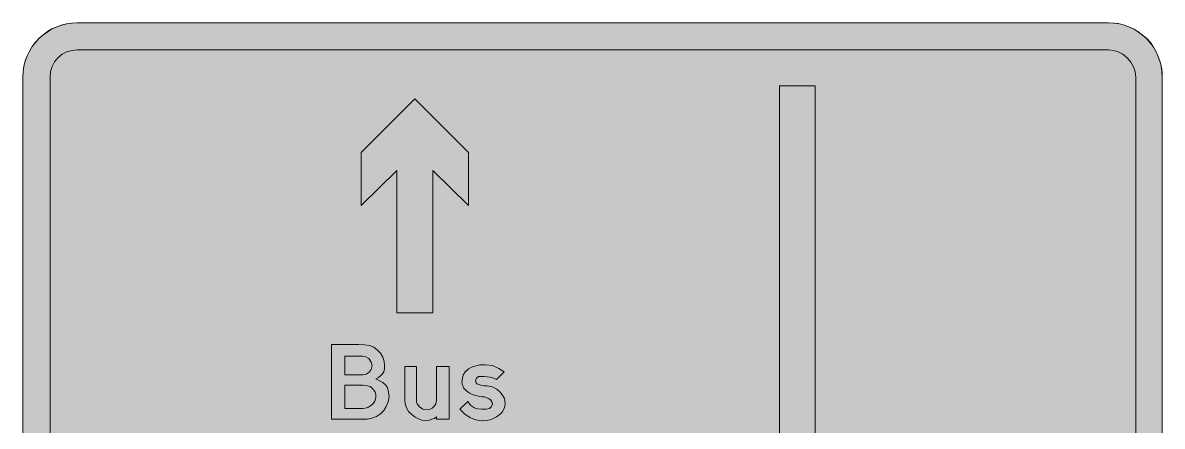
# Model space of a CAD drawing. Header units: metres. Extents: x 153 to 417, y 4 to 268.
# Drawn here: x 152.8 to 416.5, y 174.4 to 267.8 of the extents above; entities that cross this region are included whole.
import ezdxf

# ---------------------------------------------------------------- set-up
doc = ezdxf.new("R2010")
doc.units = ezdxf.units.M
for name, color, linetype, true_color in [('FILL_BLUE_0000FF', 7, 'Continuous', 0x0000ff), ('FILL_WHITE_FFFFFF', 7, 'Continuous', 0xffffff), ('STROKE_BLUE_0000FF', 7, 'Continuous', 0x0000ff)]:
    doc.layers.add(name, color=color, linetype=linetype, true_color=true_color)

msp = doc.modelspace()

# ---------------------------------------------------------------- hatches: boundary and pattern name
at = {"layer": 'FILL_BLUE_0000FF', "true_color": 0x0000ff}
h = msp.add_hatch(color=7, dxfattribs=at)
h.dxf.hatch_style = 1
h.paths.add_polyline_path([(404.1, 261.54), (405.21, 261.44), (406.33, 261.11), (407.42, 260.55), (408.42, 259.74), (409.26, 258.73), (409.88, 257.63), (410.27, 256.45), (410.4, 255.24), (410.4, 16.74), (410.27, 15.57), (409.86, 14.4), (409.28, 13.32), (408.42, 12.24), (407.5, 11.45), (406.44, 10.8), (405.2, 10.55), (404.1, 10.44), (165.42, 10.44), (164.31, 10.54), (163.17, 10.87), (162.03, 11.43), (160.92, 12.24), (160.11, 13.25), (159.55, 14.36), (159.22, 15.53), (159.12, 16.74), (159.12, 255.24), (159.25, 256.53), (159.62, 257.69), (160.18, 258.76), (160.92, 259.74), (161.93, 260.55), (163.04, 261.11), (164.21, 261.44), (165.42, 261.54), (404.1, 261.54)])
at = {"layer": 'FILL_WHITE_FFFFFF', "true_color": 0xffffff}
h = msp.add_hatch(color=7, dxfattribs=at)
h.dxf.hatch_style = 1
h.paths.add_polyline_path([(404.1, 267.84), (406.35, 267.66), (407.49, 267.38), (408.6, 266.94), (409.78, 266.44), (410.9, 265.79), (412.92, 264.24), (413.8, 263.26), (414.54, 262.22), (415.15, 261.1), (415.62, 259.92), (416.06, 258.73), (416.34, 257.58), (416.48, 256.43), (416.52, 255.24), (416.52, 16.74), (416.48, 15.55), (416.34, 14.4), (416.06, 13.25), (415.62, 12.06), (415.15, 10.88), (414.54, 9.79), (413.8, 8.8), (412.92, 7.92), (411.94, 7.01), (410.9, 6.21), (409.78, 5.54), (408.6, 5.04), (406.35, 4.39), (405.21, 4.21), (404.1, 4.14), (165.42, 4.14), (164.31, 4.21), (163.15, 4.39), (160.74, 5.04), (159.66, 5.54), (158.6, 6.21), (157.58, 7.01), (156.6, 7.92), (155.72, 8.8), (154.96, 9.79), (154.3, 10.88), (153.72, 12.06), (153.07, 14.4), (152.88, 15.55), (152.82, 16.74), (152.82, 255.24), (152.89, 256.51), (153.08, 257.76), (153.4, 258.97), (153.83, 260.15), (154.38, 261.27), (155.02, 262.33), (155.77, 263.32), (156.6, 264.24), (157.52, 265.07), (158.51, 265.79), (159.56, 266.41), (160.67, 266.92), (161.82, 267.32), (163, 267.61), (164.21, 267.78), (165.42, 267.84), (404.1, 267.84)])
h = msp.add_hatch(color=7, dxfattribs=at)
h.dxf.hatch_style = 1
h.paths.add_polyline_path([(336.24, 253.26), (336.24, 18.72), (327.96, 18.72), (327.96, 253.26), (336.24, 253.26)])
h = msp.add_hatch(color=7, dxfattribs=at)
h.dxf.hatch_style = 1
h.paths.add_polyline_path([(255.96, 237.78), (255.96, 225.54), (247.68, 233.64), (247.68, 200.7), (239.4, 200.7), (239.4, 233.64), (231.12, 225.54), (231.12, 237.78), (243.54, 250.2), (255.96, 237.78)])
h = msp.add_hatch(color=7, dxfattribs=at)
h.dxf.hatch_style = 1
h.paths.add_polyline_path([(237.24, 183.42), (237.49, 182.34), (237.6, 181.26), (237.37, 180.08), (236.95, 179.01), (236.36, 178.07), (235.62, 177.3), (234.69, 176.65), (233.62, 176.27), (232.51, 176.09), (231.48, 176.04), (224.28, 176.04), (224.28, 193.32), (230.58, 193.32), (231.94, 193.28), (233.08, 193.1), (234.05, 192.71), (234.9, 192.06), (235.61, 191.3), (236.11, 190.4), (236.42, 189.43), (236.52, 188.46), (236.5, 187.74), (236.34, 187.02), (236.03, 186.51), (235.64, 186.08), (235.15, 185.7), (234.54, 185.4), (236.16, 184.55), (236.77, 184.03), (237.24, 183.42)])
h.paths.add_polyline_path([(232.96, 186.91), (233.45, 187.59), (233.64, 188.46), (233.48, 189.27), (232.92, 190.08), (232.2, 190.49), (231.48, 190.62), (227.34, 190.62), (227.34, 186.3), (231.48, 186.3), (232.27, 186.46), (232.96, 186.91)], flags=16)
h.paths.add_polyline_path([(232.64, 178.78), (233.16, 179.04), (233.62, 179.37), (234, 179.77), (234.29, 180.23), (234.47, 180.73), (234.54, 181.26), (234.5, 181.8), (234.36, 182.32), (234.08, 182.8), (233.64, 183.24), (233.18, 183.58), (232.63, 183.8), (231.48, 183.96), (227.34, 183.96), (227.34, 178.56), (231.48, 178.56), (232.08, 178.62), (232.64, 178.78)], flags=16)
h = msp.add_hatch(color=7, dxfattribs=at)
h.dxf.hatch_style = 1
h.paths.add_polyline_path([(245.4, 175.78), (244.53, 176.06), (243.66, 176.52), (242.82, 177.12), (242.11, 177.86), (241.61, 178.7), (241.3, 179.6), (241.2, 180.54), (241.2, 188.28), (243.9, 188.28), (243.9, 180.36), (243.96, 179.96), (244.13, 179.57), (244.62, 178.92), (245.43, 178.36), (246.24, 178.2), (247.12, 178.36), (247.53, 178.58), (247.86, 178.92), (248.2, 179.22), (248.42, 179.57), (248.58, 180.36), (248.58, 188.28), (251.46, 188.28), (251.46, 176.04), (248.58, 176.04), (248.58, 176.58), (248.11, 176.24), (247.5, 176.04), (246.94, 175.79), (246.24, 175.68), (245.4, 175.78)])
h = msp.add_hatch(color=7, dxfattribs=at)
h.dxf.hatch_style = 1
h.paths.add_polyline_path([(258.84, 183.89), (259.56, 183.78), (259.92, 183.78), (260.28, 183.78), (261.45, 183.51), (262.51, 182.99), (263.39, 182.24), (264.06, 181.26), (264.27, 180.83), (264.38, 180.36), (264.42, 179.46), (264.33, 178.79), (264.08, 178.18), (263.74, 177.66), (263.34, 177.3), (262.44, 176.59), (261.41, 176.09), (260.3, 175.78), (259.2, 175.68), (259.02, 175.68), (257.65, 175.87), (256.3, 176.42), (255.05, 177.28), (253.98, 178.38), (255.78, 180.18), (256.37, 179.39), (256.74, 179.04), (257.22, 178.74), (257.65, 178.53), (258.12, 178.43), (259.02, 178.38), (260.1, 178.38), (260.82, 178.56), (261.25, 178.94), (261.54, 179.46), (261.52, 179.73), (261.36, 180), (261.18, 180.54), (261.18, 180.36), (260.74, 180.73), (260.24, 181.01), (259.66, 181.2), (259.02, 181.26), (258.48, 181.28), (257.94, 181.44), (257.03, 181.67), (256.23, 182.05), (255.56, 182.53), (255.06, 183.06), (254.9, 183.08), (254.88, 183.24), (254.5, 184.14), (254.45, 184.61), (254.52, 185.04), (254.58, 185.68), (254.75, 186.26), (255.24, 187.2), (255.42, 187.2), (255.99, 187.7), (256.64, 188.1), (257.34, 188.36), (258.12, 188.46), (258.48, 188.64), (259.94, 188.62), (261.54, 188.46), (262.96, 187.81), (264.24, 187.02), (262.44, 185.22), (261.74, 185.56), (261, 185.78), (259.56, 185.94), (258.3, 185.94), (257.81, 185.56), (257.58, 185.04), (257.72, 184.46), (257.88, 184.23), (258.12, 184.14), (258.84, 183.89)])

# ---------------------------------------------------------------- linework, layer by layer
at = {"layer": 'FILL_BLUE_0000FF', "lineweight": 0, "true_color": 0x0000ff}
msp.add_lwpolyline([(159.12, 16.74), (159.12, 255.24), (159.25, 256.53), (159.62, 257.69), (160.18, 258.76), (160.92, 259.74), (161.93, 260.55), (163.04, 261.11), (164.21, 261.44), (165.42, 261.54), (404.1, 261.54), (405.21, 261.44), (406.33, 261.11), (407.42, 260.55), (408.42, 259.74), (409.26, 258.73), (409.88, 257.63), (410.27, 256.45), (410.4, 255.24), (410.4, 16.74)], dxfattribs=at)
at = {"layer": 'FILL_WHITE_FFFFFF', "lineweight": 0, "true_color": 0xffffff}
msp.add_lwpolyline([(152.82, 16.74), (152.82, 255.24), (152.89, 256.51), (153.08, 257.76), (153.4, 258.97), (153.83, 260.15), (154.38, 261.27), (155.02, 262.33), (155.77, 263.32), (156.6, 264.24), (157.52, 265.07), (158.51, 265.79), (159.56, 266.41), (160.67, 266.92), (161.82, 267.32), (163, 267.61), (164.21, 267.78), (165.42, 267.84), (404.1, 267.84), (406.35, 267.66), (407.49, 267.38), (408.6, 266.94), (409.78, 266.44), (410.9, 265.79), (412.92, 264.24), (413.8, 263.26), (414.54, 262.22), (415.15, 261.1), (415.62, 259.92), (416.06, 258.73), (416.34, 257.58), (416.48, 256.43), (416.52, 255.24), (416.52, 16.74)], dxfattribs=at)
for points in [[(336.24, 253.26), (336.24, 18.72), (327.96, 18.72), (327.96, 253.26)], [(255.96, 237.78), (255.96, 225.54), (247.68, 233.64), (247.68, 200.7), (239.4, 200.7), (239.4, 233.64), (231.12, 225.54), (231.12, 237.78), (243.54, 250.2)], [(237.24, 183.42), (237.49, 182.34), (237.6, 181.26), (237.37, 180.08), (236.95, 179.01), (236.36, 178.07), (235.62, 177.3), (234.69, 176.65), (233.62, 176.27), (232.51, 176.09), (231.48, 176.04), (224.28, 176.04), (224.28, 193.32), (230.58, 193.32), (231.94, 193.28), (233.08, 193.1), (234.05, 192.71), (234.9, 192.06), (235.61, 191.3), (236.11, 190.4), (236.42, 189.43), (236.52, 188.46), (236.5, 187.74), (236.34, 187.02), (236.03, 186.51), (235.64, 186.08), (235.15, 185.7), (234.54, 185.4), (236.16, 184.55), (236.77, 184.03)], [(232.96, 186.91), (233.45, 187.59), (233.64, 188.46), (233.48, 189.27), (232.92, 190.08), (232.2, 190.49), (231.48, 190.62), (227.34, 190.62), (227.34, 186.3), (231.48, 186.3), (232.27, 186.46)], [(245.4, 175.78), (244.53, 176.06), (243.66, 176.52), (242.82, 177.12), (242.11, 177.86), (241.61, 178.7), (241.3, 179.6), (241.2, 180.54), (241.2, 188.28), (243.9, 188.28), (243.9, 180.36), (243.96, 179.96), (244.13, 179.57), (244.62, 178.92), (245.43, 178.36), (246.24, 178.2), (247.12, 178.36), (247.53, 178.58), (247.86, 178.92), (248.2, 179.22), (248.42, 179.57), (248.58, 180.36), (248.58, 188.28), (251.46, 188.28), (251.46, 176.04), (248.58, 176.04), (248.58, 176.58), (248.11, 176.24), (247.5, 176.04), (246.94, 175.79), (246.24, 175.68)], [(258.84, 183.89), (259.56, 183.78), (259.92, 183.78), (260.28, 183.78), (261.45, 183.51), (262.51, 182.99), (263.39, 182.24), (264.06, 181.26), (264.27, 180.83), (264.38, 180.36), (264.42, 179.46), (264.33, 178.79), (264.08, 178.18), (263.74, 177.66), (263.34, 177.3), (262.44, 176.59), (261.41, 176.09), (260.3, 175.78), (259.2, 175.68), (259.02, 175.68), (257.65, 175.87), (256.3, 176.42), (255.05, 177.28), (253.98, 178.38), (255.78, 180.18), (256.37, 179.39), (256.74, 179.04), (257.22, 178.74), (257.65, 178.53), (258.12, 178.43), (259.02, 178.38), (260.1, 178.38), (260.82, 178.56), (261.25, 178.94), (261.54, 179.46), (261.52, 179.73), (261.36, 180), (261.18, 180.54), (261.18, 180.36), (260.74, 180.73), (260.24, 181.01), (259.66, 181.2), (259.02, 181.26), (258.48, 181.28), (257.94, 181.44), (257.03, 181.67), (256.23, 182.05), (255.56, 182.53), (255.06, 183.06), (254.9, 183.08), (254.88, 183.24), (254.5, 184.14), (254.45, 184.61), (254.52, 185.04), (254.58, 185.68), (254.75, 186.26), (255.24, 187.2), (255.42, 187.2), (255.99, 187.7), (256.64, 188.1), (257.34, 188.36), (258.12, 188.46), (258.48, 188.64), (259.94, 188.62), (261.54, 188.46), (262.96, 187.81), (264.24, 187.02), (262.44, 185.22), (261.74, 185.56), (261, 185.78), (259.56, 185.94), (258.3, 185.94), (257.81, 185.56), (257.58, 185.04), (257.72, 184.46), (257.88, 184.23), (258.12, 184.14)], [(232.64, 178.78), (233.16, 179.04), (233.62, 179.37), (234, 179.77), (234.29, 180.23), (234.47, 180.73), (234.54, 181.26), (234.5, 181.8), (234.36, 182.32), (234.08, 182.8), (233.64, 183.24), (233.18, 183.58), (232.63, 183.8), (231.48, 183.96), (227.34, 183.96), (227.34, 178.56), (231.48, 178.56), (232.08, 178.62)]]:
    msp.add_lwpolyline(points, close=True, dxfattribs=at)
at = {"layer": 'STROKE_BLUE_0000FF', "lineweight": 0, "true_color": 0x0000ff}
for points in [[(152.82, 255.24), (152.89, 256.54), (153.08, 257.8), (153.4, 259.01), (153.83, 260.17), (154.36, 261.27), (155, 262.31), (155.74, 263.28), (156.55, 264.17), (157.45, 264.98), (158.43, 265.7), (159.47, 266.33), (160.57, 266.86), (161.72, 267.28), (162.91, 267.59), (164.15, 267.78), (165.42, 267.84)], [(165.42, 267.84), (404.1, 267.84)], [(404.1, 267.84), (405.37, 267.78), (406.6, 267.59), (407.79, 267.28), (408.93, 266.86), (410.01, 266.33), (411.04, 265.7), (411.99, 264.98), (412.88, 264.17), (413.68, 263.28), (414.39, 262.31), (415.02, 261.27), (415.54, 260.17), (415.96, 259.01), (416.27, 257.8), (416.46, 256.54), (416.52, 255.24)], [(152.82, 16.74), (152.82, 255.24)], [(416.52, 255.24), (416.52, 16.74)]]:
    msp.add_lwpolyline(points, dxfattribs=at)

doc.saveas('drawing.dxf')
